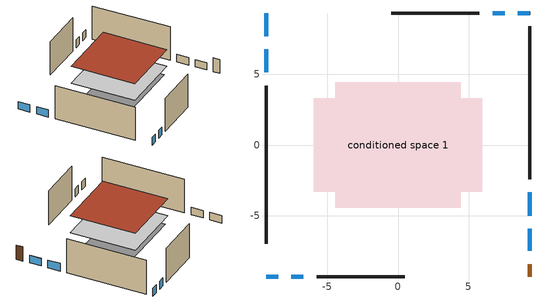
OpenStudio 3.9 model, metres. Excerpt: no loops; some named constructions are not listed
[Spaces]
conditioned space 1
 floor foundation (Slab1 construction): -5.95,-3.31 -5.95,3.31 5.95,3.31 5.95,-3.31 z0
 floor adiabatic (AdiabaticFloorConstruction): -4.44,-4.44 -4.44,4.44 4.44,4.44 4.44,-4.44 z2.44
 wall outside (Wall1 construction): -9.33,4.2 -9.33,-7 z0:4.88
 wall outside (Wall2 construction): 5.76,9.33 -0.46,9.33 z0:4.88
 wall outside (Wall3 construction): 9.33,-2.42 9.33,8.41 z0:4.88
 wall outside (Wall4 construction): -5.76,-9.33 0.46,-9.33 z0:4.88
 wall outside (AdiabaticWallConstruction): -9.33,9.34 -9.33,7.7 / -9.33,6.77 -9.33,5.13 / 9.33,-7.49 9.33,-5.93 z0:1.07; 9.34,9.33 8.48,9.33 / 7.55,9.33 6.69,9.33 / -9.34,-9.33 -8.48,-9.33 / -7.55,-9.33 -6.69,-9.33 z0:1.13; 9.33,-5 9.33,-3.34 z0:1.1
 wall outside (AdiabaticWallConstruction 1): 9.33,-9.34 9.33,-8.42 z0:2.03
 window (WindowConstruction): -9.33,9.33 -9.33,7.7 z0:1.07
 window (WindowConstruction 1): -9.33,6.77 -9.33,5.13 z0:1.07
 window (WindowConstruction 2): 9.33,9.33 8.48,9.33 z0:1.13
 window (WindowConstruction 3): 7.55,9.33 6.69,9.33 z0:1.13
 window (WindowConstruction 4): 9.33,-7.49 9.33,-5.93 z0:1.07
 window (WindowConstruction 5): 9.33,-5 9.33,-3.34 z0:1.1
 window (WindowConstruction 6): -9.33,-9.33 -8.48,-9.33 z0:1.13
 window (WindowConstruction 7): -7.55,-9.33 -6.69,-9.33 z0:1.13
 door (Door): 9.33,-9.33 9.33,-8.42 z0:2.03
 ceiling adiabatic (AdiabaticFloorConstruction): 4.44,-4.44 4.44,4.44 -4.44,4.44 -4.44,-4.44 z2.44
 roof outside (Roof1 construction): -4.44,4.44 -4.44,-4.44 4.44,-4.44 4.44,4.44 z4.88
[Schedule:Ruleset]
Name | Default Day Schedule
hvac availability schedule | hvac availability schedule default day
cooling season schedule | cooling season schedule default day
natural vent schedule | natural vent schedule default day
[Schedule:Day]
hvac availability schedule default day; cooling season schedule day 1; natural vent schedule day: 24, 0, 1
hvac availability schedule day; hvac availability schedule day 1; cooling season schedule default day; cooling season schedule day; cooling season schedule day 2; natural vent schedule default day: 24, 0, 0
[Schedule:Rule] Apply Monday=Yes; Apply Wednesday=Yes; Apply Friday=Yes; Date Specification Type=DateRange
Name | Schedule Ruleset | Rule Order | Day Schedule | Apply Sunday | Apply Tuesday | Apply Thursday | Apply Saturday | Start Month | Start Day | End Month | End Day
hvac availability schedule allday rule | hvac availability schedule | 1 | hvac availability schedule day | Yes | Yes | Yes | Yes | 1 | 1 | 12 | 31
hvac availability schedule allday rule 1 | hvac availability schedule | 0 | hvac availability schedule day 1 | Yes | Yes | Yes | Yes | 9 | 30 | 10 | 2
cooling season schedule allday rule | cooling season schedule | 2 | cooling season schedule day | Yes | Yes | Yes | Yes | 1 | 1 | 5 | 31
cooling season schedule allday rule 1 | cooling season schedule | 1 | cooling season schedule day 1 | Yes | Yes | Yes | Yes | 6 | 1 | 9 | 30
cooling season schedule allday rule 2 | cooling season schedule | 0 | cooling season schedule day 2 | Yes | Yes | Yes | Yes | 10 | 1 | 12 | 31
natural vent schedule rule | natural vent schedule | 0 | natural vent schedule day | No | No | No | No | 1 | 1 | 12 | 31
